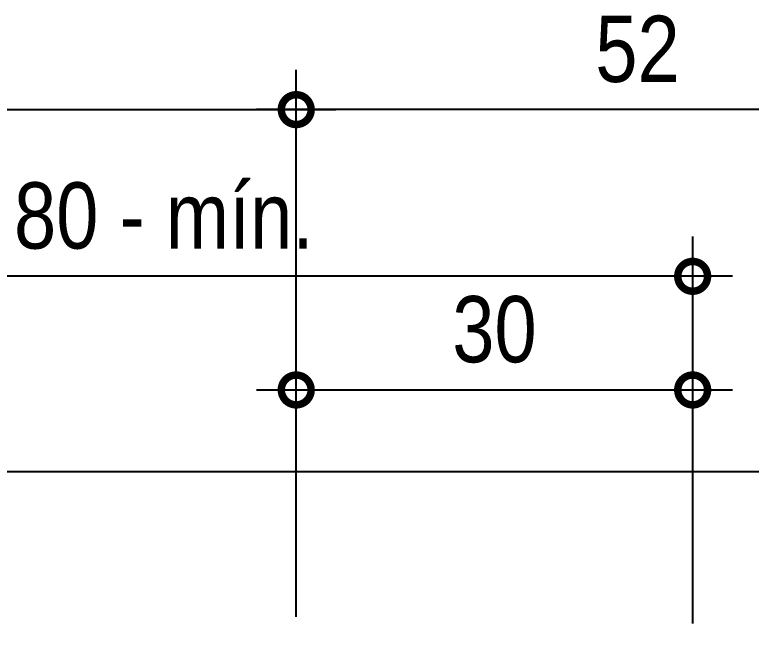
# Model space of a CAD drawing. Header units: metres. Extents: x 3 to 168, y -142 to 28.
# Drawn here: x 113.9 to 114.456, y -79.105 to -78.636 of the extents above; entities that cross this region are included whole.
import ezdxf

# ---------------------------------------------------------------- set-up
doc = ezdxf.new("R2010")
doc.units = ezdxf.units.M
doc.layers.add('ARQ-ALV OSSO', color=5, linetype='Continuous')
doc.layers.add('ARQ-DIM', color=2, linetype='Continuous')
doc.styles.add('Adesa', font='ARIALN.TTF')
doc.dimstyles.new('ADESA 1-0025', dxfattribs={"dimtxt": 0.05, "dimasz": 0.045, "dimexe": 0.03, "dimexo": 0.04, "dimgap": 0.02, "dimtad": 1, "dimtoh": 1, "dimdec": 0, "dimlfac": 100, "dimzin": 4, "dimtxsty": 'Adesa', "dimblk": 'DOTSMALL', "dimcen": 1, "dimdle": 0.03, "dimclrd": 1, "dimclre": 1, "dimclrt": 256, "dimazin": 1, "dimtm": 1e-09, "dimtfac": 1, "dimtdec": 0, "dimtix": 1, "dimtmove": 2, "dimatfit": 0, "dimldrblk": 'DOTSMALL', "dimfxl": 0.8, "dimtvp": 2, "dimtolj": 1, "dimtzin": 0, "dimarcsym": 0})

# ---------------------------------------------------------------- blocks, each defined once
blk = doc.blocks.new('_DotSmall')
at = {"color": 0, "linetype": 'ByBlock', "const_width": 0.5}
blk.add_lwpolyline([(-0.0625, 0, 1), (0.0625, 0, 1)], format="xyb", close=True, dxfattribs=at)
blk = doc.blocks.new('*D354')
at = {"layer": 'ARQ-DIM', "color": 1, "lineweight": -2, "transparency": 16777216}
for p, q in [((114.11282, -79.09059), (114.11282, -78.88944)), ((114.41205, -79.09559), (114.41205, -78.88944)), ((114.08282, -78.91944), (114.44205, -78.91944))]:
    blk.add_line(p, q, dxfattribs=at)
at = {"layer": 'Defpoints', "color": 0, "transparency": 16777216}
for p in [(114.41205, -78.91944), (114.11282, -79.13059, 0.0001), (114.41205, -79.13559)]:
    blk.add_point(p, dxfattribs=at)
at = {"layer": 'ARQ-DIM', "color": 1, "lineweight": -2, "transparency": 16777216, "xscale": 0.045, "yscale": 0.045, "zscale": 0.045, "rotation": 180}
blk.add_blockref('_DotSmall', (114.11282, -78.91944), dxfattribs=at)
at = {"layer": 'ARQ-DIM', "color": 1, "lineweight": -2, "transparency": 16777216, "xscale": 0.045, "yscale": 0.045, "zscale": 0.045}
blk.add_blockref('_DotSmall', (114.41205, -78.91944), dxfattribs=at)
at = {"layer": 'ARQ-DIM', "transparency": 16777216, "insert": (114.26244, -78.87392), "char_height": 0.05, "attachment_point": 5, "style": 'Adesa'}
blk.add_mtext('\\A1;30', dxfattribs=at)
blk = doc.blocks.new('*D355')
at = {"layer": 'ARQ-DIM', "color": 1, "lineweight": -2, "transparency": 16777216}
for p, q in [((113.61358, -79.10879), (113.61358, -78.80367)), ((114.41205, -79.09559), (114.41205, -78.80367)), ((114.44205, -78.83367), (113.58358, -78.83367))]:
    blk.add_line(p, q, dxfattribs=at)
at = {"layer": 'Defpoints', "color": 0, "transparency": 16777216}
for p in [(113.61358, -78.83367), (114.41205, -79.13559, -0.0001), (113.61358, -79.14879, -0.0001)]:
    blk.add_point(p, dxfattribs=at)
at = {"layer": 'ARQ-DIM', "color": 1, "lineweight": -2, "transparency": 16777216, "xscale": 0.045, "yscale": 0.045, "zscale": 0.045, "rotation": 180}
blk.add_blockref('_DotSmall', (113.61358, -78.83367), dxfattribs=at)
at = {"layer": 'ARQ-DIM', "color": 1, "lineweight": -2, "transparency": 16777216, "xscale": 0.045, "yscale": 0.045, "zscale": 0.045}
blk.add_blockref('_DotSmall', (114.41205, -78.83367), dxfattribs=at)
at = {"layer": 'ARQ-DIM', "transparency": 16777216, "insert": (114.01282, -78.7881), "char_height": 0.05, "attachment_point": 5, "style": 'Adesa'}
blk.add_mtext('\\A1;80 - mín.', dxfattribs=at)
blk = doc.blocks.new('*D360')
at = {"layer": 'ARQ-DIM', "color": 1, "lineweight": -2, "transparency": 16777216}
for p, q in [((114.11282, -79.05059), (114.11282, -78.67785)), ((114.62802, -79.083), (114.62802, -78.67785)), ((114.65802, -78.70785), (114.08282, -78.70785))]:
    blk.add_line(p, q, dxfattribs=at)
at = {"layer": 'Defpoints', "color": 0, "transparency": 16777216}
for p in [(114.11282, -78.70785), (114.11282, -79.09059, 0.0001), (114.62802, -79.123)]:
    blk.add_point(p, dxfattribs=at)
at = {"layer": 'ARQ-DIM', "color": 1, "lineweight": -2, "transparency": 16777216, "xscale": 0.045, "yscale": 0.045, "zscale": 0.045, "rotation": 180}
blk.add_blockref('_DotSmall', (114.11282, -78.70785), dxfattribs=at)
at = {"layer": 'ARQ-DIM', "color": 1, "lineweight": -2, "transparency": 16777216, "xscale": 0.045, "yscale": 0.045, "zscale": 0.045}
blk.add_blockref('_DotSmall', (114.62802, -78.70785), dxfattribs=at)
at = {"layer": 'ARQ-DIM', "transparency": 16777216, "insert": (114.37042, -78.66233), "char_height": 0.05, "attachment_point": 5, "style": 'Adesa'}
blk.add_mtext('\\A1;52', dxfattribs=at)
blk = doc.blocks.new('*D361')
at = {"layer": 'ARQ-DIM', "color": 1, "lineweight": -2, "transparency": 16777216}
for p, q in [((113.02186, -79.09564), (113.02186, -78.67785)), ((114.11282, -79.05059), (114.11282, -78.67785)), ((112.99186, -78.70785), (114.14282, -78.70785))]:
    blk.add_line(p, q, dxfattribs=at)
at = {"layer": 'Defpoints', "color": 0, "transparency": 16777216}
for p in [(114.11282, -78.70785), (114.11282, -79.09059, 0), (113.02186, -79.13564, 0)]:
    blk.add_point(p, dxfattribs=at)
at = {"layer": 'ARQ-DIM', "color": 1, "lineweight": -2, "transparency": 16777216, "xscale": 0.045, "yscale": 0.045, "zscale": 0.045, "rotation": 180}
blk.add_blockref('_DotSmall', (113.02186, -78.70785), dxfattribs=at)
at = {"layer": 'ARQ-DIM', "color": 1, "lineweight": -2, "transparency": 16777216, "xscale": 0.045, "yscale": 0.045, "zscale": 0.045}
blk.add_blockref('_DotSmall', (114.11282, -78.70785), dxfattribs=at)
at = {"layer": 'ARQ-DIM', "transparency": 16777216, "insert": (113.56734, -78.66233), "char_height": 0.05, "attachment_point": 5, "style": 'Adesa'}
blk.add_mtext('\\A1;109', dxfattribs=at)
blk = doc.blocks.new('AREAS MOLHADAS')
at = {"layer": 'ARQ-ALV OSSO', "elevation": 0}
blk.add_lwpolyline([(112.41771, -78.98089), (114.76801, -78.98089)], dxfattribs=at)
at = {"layer": 'ARQ-DIM'}
for base, p1, p2, angle, picture, middle in [((114.11282, -78.70785, 0), (113.02186, -79.13564), (114.11282, -79.09059, -0.00001), 0, '*D361', (113.56734, -78.66233, 0)), ((114.11282, -78.70785), (114.62802, -79.123), (114.11282, -79.09059, 0.0001), 180, '*D360', (114.37042, -78.66233)), ((114.41205, -78.91944, 0.0001), (114.11282, -79.13059, 0.0002), (114.41205, -79.13559, 0.0001), 0, '*D354', (114.26244, -78.87392, 0.0001))]:
    dim = blk.add_linear_dim(base=base, p1=p1, p2=p2, angle=angle, dimstyle='ADESA 1-0025', dxfattribs=at)
    dim.commit()
    dim.dimension.update_dxf_attribs({"geometry": picture, "text_midpoint": middle})
dim = blk.add_linear_dim(base=(113.61358, -78.83367, 0.0002), p1=(114.41205, -79.13559, 0.0001), p2=(113.61358, -79.14879, 0.0001), angle=0, text='<> - mín.', dimstyle='ADESA 1-0025', dxfattribs=at)
dim.commit()
dim.dimension.update_dxf_attribs({"geometry": '*D355', "text_midpoint": (114.01282, -78.7881, 0.0002)})

msp = doc.modelspace()

# ---------------------------------------------------------------- block references
msp.add_blockref('AREAS MOLHADAS', (0, 0))

doc.saveas('drawing.dxf')
